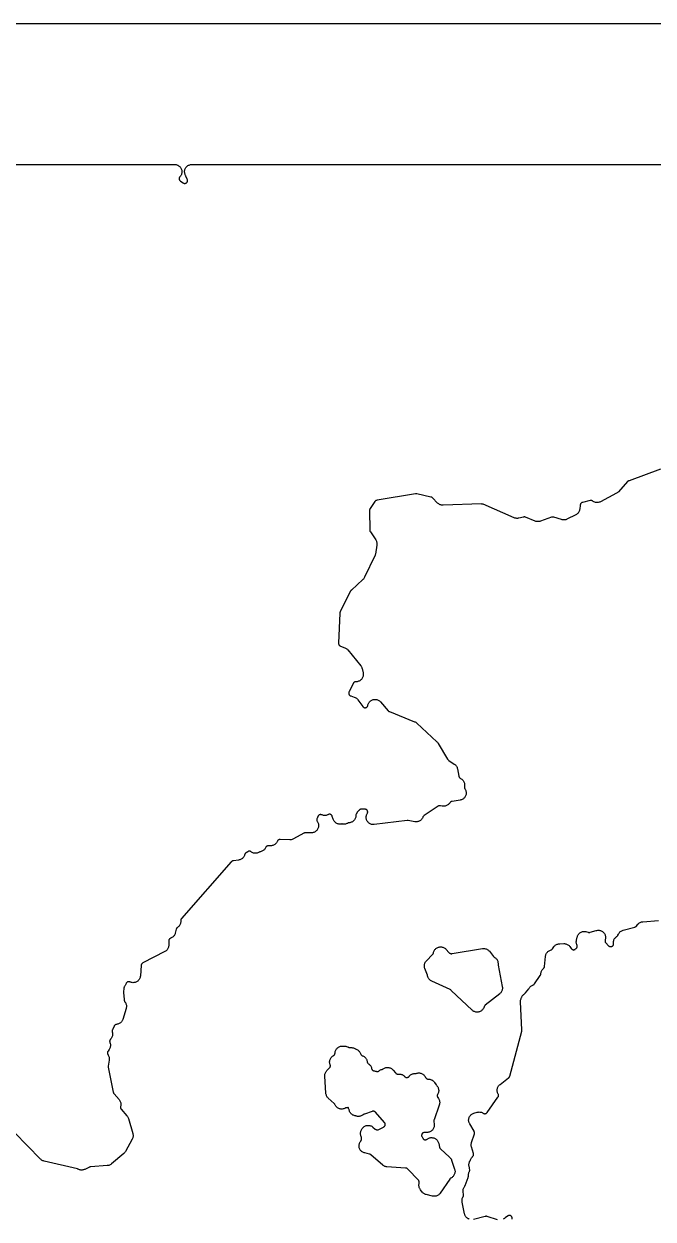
# Model space of a CAD drawing. Header units: metres. Extents: x 0 to 400, y 0 to 202.
# Drawn here: x 288.2 to 344.3, y 96.1 to 202.5 of the extents above; entities that cross this region are included whole.
import ezdxf

# ---------------------------------------------------------------- set-up
doc = ezdxf.new("R2010")
doc.units = ezdxf.units.M

msp = doc.modelspace()

# ---------------------------------------------------------------- linework, layer by layer
for points in [[(400.252, 0.0146), (400.252, 202.1856), (400.25, 202.2266), (400.247, 202.2476), (400.241, 202.2696), (400.231, 202.2976), (400.231, 202.2976), (400.221, 202.3196), (400.208, 202.3406), (400.195, 202.3586), (400.177, 202.3776), (400.158, 202.3956), (400.14, 202.4086), (400.119, 202.4216), (400.097, 202.4316), (400.069, 202.4416), (400.047, 202.4476), (400.026, 202.4506), (399.985, 202.4526), (0.015, 202.4526)], [(271.622, 189.9486), (301.662, 189.9486), (301.725, 189.9456), (301.787, 189.9366), (301.848, 189.9216), (301.907, 189.9006), (301.964, 189.8736), (302.018, 189.8416), (302.069, 189.8046), (302.116, 189.7626), (302.159, 189.7166), (302.197, 189.6666), (302.23, 189.6136), (302.257, 189.5566), (302.279, 189.4976), (302.295, 189.4376), (302.306, 189.3756), (302.31, 189.3126), (302.308, 189.2496), (302.3, 189.1876), (302.286, 189.1256), (302.266, 189.0666), (302.241, 189.0086), (302.21, 188.9546), (302.174, 188.9026), (302.134, 188.8516), (302.11, 188.8186), (302.099, 188.7986), (302.089, 188.7766), (302.08, 188.7506), (302.075, 188.7266), (302.071, 188.7046), (302.071, 188.6816), (302.072, 188.6556), (302.075, 188.6336), (302.082, 188.6086), (302.091, 188.5846), (302.1, 188.5636), (302.112, 188.5446), (302.125, 188.5266), (302.144, 188.5056), (302.163, 188.4886), (302.192, 188.4666), (302.413, 188.3146), (302.448, 188.2936), (302.468, 188.2836), (302.493, 188.2746), (302.518, 188.2686), (302.541, 188.2646), (302.568, 188.2636), (302.591, 188.2646), (302.617, 188.2686), (302.642, 188.2746), (302.663, 188.2816), (302.686, 188.2926), (302.708, 188.3056), (302.727, 188.3206), (302.745, 188.3366), (302.763, 188.3556), (302.778, 188.3766), (302.791, 188.3976), (302.801, 188.4196), (302.808, 188.4416), (302.814, 188.4666), (302.818, 188.4926), (302.819, 188.5196), (302.818, 188.5396), (302.814, 188.5666), (302.807, 188.5946), (302.794, 188.6286), (302.673, 188.9086), (302.654, 188.9466), (302.645, 188.9606), (302.615, 189.0156), (302.59, 189.0736), (302.571, 189.1326), (302.558, 189.1936), (302.551, 189.2556), (302.549, 189.3186), (302.554, 189.3806), (302.565, 189.4426), (302.581, 189.5026), (302.604, 189.5606), (302.631, 189.6166), (302.664, 189.6696), (302.702, 189.7196), (302.745, 189.7646), (302.792, 189.8066), (302.843, 189.8426), (302.896, 189.8746), (302.953, 189.9006), (303.012, 189.9216), (303.073, 189.9366), (303.135, 189.9456), (303.197, 189.9486), (365.143, 189.9486)], [(344.902, 162.8566), (342.105, 161.8176), (342.069, 161.8026), (342.049, 161.7906), (342.026, 161.7756), (342.008, 161.7606), (341.981, 161.7336), (341.171, 160.8346), (341.131, 160.7936), (341.087, 160.7566), (341.04, 160.7236), (340.99, 160.6946), (339.558, 159.9456), (339.499, 159.9176), (339.437, 159.8966), (339.373, 159.8816), (339.308, 159.8736), (339.242, 159.8716), (339.177, 159.8766), (339.113, 159.8886), (339.05, 159.9056), (338.989, 159.9306), (338.93, 159.9606), (338.876, 159.9966), (338.852, 160.0136), (338.832, 160.0256), (338.812, 160.0346), (338.787, 160.0426), (338.761, 160.0486), (338.736, 160.0516), (338.711, 160.0516), (338.686, 160.0506), (338.647, 160.0426), (337.976, 159.8866), (337.935, 159.8746), (337.914, 159.8666), (337.894, 159.8566), (337.871, 159.8426), (337.851, 159.8266), (337.834, 159.8116), (337.821, 159.7956), (337.806, 159.7756), (337.793, 159.7536), (337.784, 159.7346), (337.775, 159.7106), (337.769, 159.6886), (337.763, 159.6516), (337.722, 159.2866), (337.711, 159.2226), (337.695, 159.1606), (337.672, 159.1006), (337.643, 159.0426), (337.609, 158.9886), (337.569, 158.9376), (337.525, 158.8906), (337.476, 158.8486), (337.424, 158.8116), (337.367, 158.7796), (336.586, 158.3896), (336.53, 158.3646), (336.471, 158.3456), (336.41, 158.3316), (336.348, 158.3236), (336.286, 158.3216), (336.224, 158.3256), (336.163, 158.3356), (336.103, 158.3516), (335.402, 158.5716), (335.363, 158.5816), (335.339, 158.5856), (335.318, 158.5866), (335.293, 158.5866), (335.272, 158.5846), (335.248, 158.5786), (335.208, 158.5666), (334.22, 158.2116), (334.156, 158.1926), (334.089, 158.1796), (334.022, 158.1736), (333.954, 158.1756), (333.887, 158.1836), (333.821, 158.1986), (333.757, 158.2216), (332.894, 158.5716), (332.854, 158.5856), (332.827, 158.5916), (332.801, 158.5946), (332.775, 158.5956), (332.745, 158.5926), (332.704, 158.5846), (332.311, 158.4856), (332.252, 158.4736), (332.191, 158.4666), (332.131, 158.4656), (332.07, 158.4706), (332.011, 158.4816), (331.952, 158.4976), (331.896, 158.5186), (329.115, 159.7166), (329.073, 159.7326), (329.046, 159.7386), (329.017, 159.7426), (328.972, 159.7446), (325.551, 159.6366), (325.485, 159.6386), (325.419, 159.6466), (325.354, 159.6616), (325.29, 159.6826), (325.23, 159.7106), (325.173, 159.7446), (325.119, 159.7846), (325.07, 159.8296), (324.622, 160.2836), (324.594, 160.3086), (324.574, 160.3236), (324.552, 160.3376), (324.53, 160.3486), (324.511, 160.3556), (324.475, 160.3656), (323.233, 160.6486), (323.193, 160.6566), (323.172, 160.6576), (323.146, 160.6576), (323.106, 160.6526), (319.676, 160.0766), (319.636, 160.0676), (319.609, 160.0586), (319.584, 160.0476), (319.563, 160.0356), (319.544, 160.0226), (319.527, 160.0076), (319.509, 159.9886), (319.482, 159.9536), (319.067, 159.3546), (319.046, 159.3196), (319.034, 159.2946), (319.024, 159.2666), (319.019, 159.2476), (319.015, 159.2216), (319.013, 159.1746), (319.04, 157.4196), (319.042, 157.3826), (319.045, 157.3616), (319.052, 157.3356), (319.061, 157.3116), (319.071, 157.2916), (319.091, 157.2566), (319.564, 156.5466), (319.596, 156.4946), (319.622, 156.4396), (319.643, 156.3826), (319.659, 156.3236), (319.669, 156.2626), (319.673, 156.2016), (319.671, 156.1406), (319.664, 156.0806), (319.531, 155.2896), (319.518, 155.2306), (319.5, 155.1736), (319.477, 155.1186), (318.577, 153.2226), (318.547, 153.1666), (318.512, 153.1136), (318.471, 153.0646), (318.426, 153.0196), (317.399, 152.0926), (317.374, 152.0676), (317.36, 152.0506), (317.345, 152.0296), (317.326, 151.9956), (316.404, 150.1716), (316.386, 150.1316), (316.378, 150.1076), (316.373, 150.0816), (316.369, 150.0366), (316.258, 147.3696), (316.258, 147.3316), (316.26, 147.3116), (316.266, 147.2846), (316.273, 147.2596), (316.28, 147.2406), (316.293, 147.2176), (316.305, 147.1986), (316.318, 147.1816), (316.336, 147.1636), (316.356, 147.1466), (316.375, 147.1336), (316.395, 147.1216), (316.43, 147.1056), (316.81, 146.9546), (316.87, 146.9276), (316.927, 146.8946), (316.98, 146.8556), (317.029, 146.8116), (317.073, 146.7626), (318.223, 145.3546), (318.257, 145.3076), (318.288, 145.2586), (318.314, 145.2066), (318.335, 145.1526), (318.351, 145.0976), (318.44, 144.7306), (318.452, 144.6686), (318.457, 144.6066), (318.457, 144.5436), (318.451, 144.4816), (318.439, 144.4206), (318.421, 144.3606), (318.397, 144.3026), (318.368, 144.2476), (318.333, 144.1956), (318.294, 144.1466), (318.25, 144.1016), (318.202, 144.0616), (318.15, 144.0266), (318.096, 143.9956), (318.038, 143.9716), (317.979, 143.9516), (317.918, 143.9386), (317.855, 143.9316), (317.793, 143.9296), (317.785, 143.9296), (317.755, 143.9276), (317.731, 143.9246), (317.709, 143.9186), (317.684, 143.9086), (317.659, 143.8956), (317.639, 143.8836), (317.621, 143.8696), (317.602, 143.8516), (317.584, 143.8306), (317.57, 143.8106), (317.552, 143.7786), (317.187, 143.0406), (317.17, 143.0036), (317.163, 142.9806), (317.157, 142.9526), (317.155, 142.9306), (317.155, 142.9046), (317.157, 142.8786), (317.162, 142.8576), (317.17, 142.8306), (317.18, 142.8056), (317.192, 142.7846), (317.206, 142.7636), (317.222, 142.7446), (317.24, 142.7266), (317.261, 142.7106), (317.283, 142.6966), (317.302, 142.6866), (317.341, 142.6716), (317.655, 142.5696), (317.718, 142.5446), (317.779, 142.5136), (317.837, 142.4756), (317.89, 142.4326), (317.938, 142.3836), (317.981, 142.3296), (318.401, 141.7396), (318.425, 141.7086), (318.441, 141.6916), (318.461, 141.6746), (318.48, 141.6616), (318.503, 141.6486), (318.523, 141.6396), (318.547, 141.6316), (318.571, 141.6256), (318.594, 141.6236), (318.617, 141.6226), (318.644, 141.6246), (318.667, 141.6276), (318.688, 141.6336), (318.716, 141.6436), (318.734, 141.6526), (318.754, 141.6646), (318.777, 141.6816), (318.792, 141.6956), (318.808, 141.7136), (318.825, 141.7356), (318.836, 141.7546), (318.847, 141.7766), (318.856, 141.8016), (318.864, 141.8316), (318.871, 141.8686), (318.889, 141.9296), (318.914, 141.9896), (318.944, 142.0466), (318.98, 142.0996), (319.02, 142.1496), (319.066, 142.1946), (319.116, 142.2356), (319.169, 142.2706), (319.226, 142.3006), (319.286, 142.3256), (319.347, 142.3436), (319.41, 142.3556), (319.475, 142.3606), (319.539, 142.3606), (319.603, 142.3536), (319.666, 142.3396), (319.727, 142.3206), (319.786, 142.2956), (319.842, 142.2636), (319.895, 142.2276), (319.944, 142.1856), (319.989, 142.1396), (320.671, 141.3556), (320.696, 141.3296), (320.716, 141.3126), (320.736, 141.2986), (320.754, 141.2886), (320.791, 141.2716), (323.023, 140.3776), (323.077, 140.3526), (323.129, 140.3236), (323.177, 140.2896), (323.222, 140.2506), (325.009, 138.5946), (325.053, 138.5506), (325.092, 138.5016), (325.127, 138.4496), (325.959, 137.0416), (325.981, 137.0076), (325.996, 136.9886), (326.012, 136.9726), (326.03, 136.9566), (326.061, 136.9346), (326.553, 136.6146), (326.606, 136.5766), (326.654, 136.5336), (326.699, 136.4856), (326.738, 136.4336), (326.771, 136.3776), (326.799, 136.3186), (326.821, 136.2576), (326.836, 136.1936), (326.962, 135.5406), (326.972, 135.4986), (326.98, 135.4756), (326.989, 135.4566), (327.003, 135.4336), (327.018, 135.4126), (327.032, 135.3956), (327.05, 135.3796), (327.07, 135.3636), (327.092, 135.3506), (327.117, 135.3386), (327.171, 135.3076), (327.222, 135.2726), (327.269, 135.2326), (327.312, 135.1876), (327.351, 135.1396), (327.385, 135.0876), (327.414, 135.0326), (327.438, 134.9756), (327.456, 134.9156), (327.468, 134.8546), (327.474, 134.7936), (327.474, 134.7316), (327.469, 134.6696), (327.461, 134.6296), (327.455, 134.5876), (327.454, 134.5646), (327.455, 134.5376), (327.459, 134.5106), (327.464, 134.4896), (327.473, 134.4676), (327.485, 134.4416), (327.501, 134.4156), (327.521, 134.3866), (327.552, 134.3306), (327.577, 134.2716), (327.597, 134.2106), (327.61, 134.1486), (327.618, 134.0856), (327.619, 134.0216), (327.613, 133.9576), (327.602, 133.8946), (327.584, 133.8336), (327.56, 133.7746), (327.531, 133.7176), (327.496, 133.6636), (327.456, 133.6146), (327.412, 133.5686), (327.363, 133.5276), (327.31, 133.4916), (327.254, 133.4606), (327.195, 133.4356), (327.134, 133.4166), (327.072, 133.4036), (326.356, 133.2906), (326.319, 133.2826), (326.294, 133.2746), (326.268, 133.2646), (326.25, 133.2536), (326.228, 133.2386), (326.207, 133.2206), (326.19, 133.2036), (326.178, 133.1866), (326.162, 133.1616), (326.125, 133.1086), (326.082, 133.0586), (326.034, 133.0136), (325.982, 132.9726), (325.927, 132.9386), (325.868, 132.9096), (325.806, 132.8866), (325.743, 132.8696), (325.678, 132.8596), (325.612, 132.8566), (325.547, 132.8596), (325.482, 132.8696), (325.333, 132.9006), (325.293, 132.9066), (325.267, 132.9076), (325.244, 132.9066), (325.218, 132.9026), (325.194, 132.8966), (325.173, 132.8896), (325.152, 132.8796), (325.116, 132.8576), (323.876, 132.0296), (323.843, 132.0056), (323.825, 131.9886), (323.808, 131.9706), (323.795, 131.9526), (323.782, 131.9306), (323.77, 131.9046), (323.77, 131.9036), (323.745, 131.8446), (323.715, 131.7876), (323.679, 131.7346), (323.638, 131.6846), (323.593, 131.6396), (323.543, 131.5986), (323.489, 131.5636), (323.433, 131.5336), (323.373, 131.5086), (323.311, 131.4906), (323.248, 131.4786), (323.184, 131.4726), (323.12, 131.4736), (323.056, 131.4806), (322.464, 131.5766), (322.424, 131.5806), (322.399, 131.5806), (322.362, 131.5786), (319.437, 131.2266), (319.375, 131.2216), (319.313, 131.2236), (319.251, 131.2306), (319.19, 131.2446), (319.131, 131.2636), (319.074, 131.2886), (319.019, 131.3186), (318.968, 131.3536), (318.92, 131.3936), (318.876, 131.4386), (318.837, 131.4866), (318.803, 131.5386), (318.774, 131.5936), (318.75, 131.6516), (318.732, 131.7106), (318.719, 131.7716), (318.713, 131.8336), (318.713, 131.8966), (318.718, 131.9586), (318.73, 132.0196), (318.747, 132.0796), (318.77, 132.1376), (318.798, 132.1926), (318.82, 132.2306), (318.83, 132.2526), (318.838, 132.2756), (318.843, 132.2996), (318.846, 132.3226), (318.847, 132.3476), (318.846, 132.3716), (318.841, 132.3996), (318.835, 132.4216), (318.827, 132.4436), (318.816, 132.4666), (318.804, 132.4856), (318.79, 132.5046), (318.771, 132.5246), (318.753, 132.5406), (318.734, 132.5546), (318.711, 132.5676), (318.692, 132.5776), (318.667, 132.5856), (318.644, 132.5916), (318.621, 132.5946), (318.579, 132.5966), (318.302, 132.5956), (318.264, 132.5936), (318.243, 132.5906), (318.216, 132.5836), (318.194, 132.5766), (318.172, 132.5656), (318.152, 132.5546), (318.132, 132.5396), (318.113, 132.5236), (318.085, 132.4936), (318.076, 132.4836), (318.073, 132.4796), (318.036, 132.4416), (317.995, 132.4076), (317.947, 132.3696), (317.929, 132.3536), (317.915, 132.3366), (317.899, 132.3136), (317.888, 132.2946), (317.872, 132.2596), (317.817, 132.1226), (317.804, 132.0846), (317.799, 132.0626), (317.796, 132.0406), (317.795, 132.0086), (317.79, 131.9466), (317.779, 131.8846), (317.762, 131.8246), (317.739, 131.7656), (317.711, 131.7096), (317.678, 131.6566), (317.64, 131.6076), (317.597, 131.5616), (317.549, 131.5206), (317.498, 131.4846), (317.444, 131.4526), (317.387, 131.4266), (317.328, 131.4066), (317.267, 131.3916), (317.205, 131.3836), (317.156, 131.3786), (317.126, 131.3736), (317.102, 131.3666), (317.084, 131.3596), (317.04, 131.3366), (316.983, 131.3096), (316.924, 131.2886), (316.863, 131.2736), (316.801, 131.2646), (316.738, 131.2616), (316.676, 131.2646), (316.614, 131.2736), (316.6, 131.2766), (316.575, 131.2786), (316.549, 131.2786), (316.537, 131.2776), (316.534, 131.2766), (316.471, 131.2666), (316.407, 131.2616), (316.344, 131.2636), (316.28, 131.2716), (316.218, 131.2856), (316.158, 131.3056), (316.1, 131.3316), (316.045, 131.3636), (315.993, 131.4006), (315.945, 131.4416), (315.901, 131.4886), (315.862, 131.5386), (315.828, 131.5926), (315.8, 131.6496), (315.777, 131.7086), (315.696, 131.9566), (315.681, 131.9956), (315.671, 132.0166), (315.658, 132.0376), (315.642, 132.0576), (315.625, 132.0746), (315.606, 132.0916), (315.585, 132.1066), (315.564, 132.1186), (315.541, 132.1286), (315.516, 132.1376), (315.492, 132.1426), (315.47, 132.1456), (315.447, 132.1456), (315.422, 132.1436), (315.397, 132.1396), (315.37, 132.1326), (315.348, 132.1236), (315.314, 132.1066), (315.259, 132.0816), (315.201, 132.0626), (315.142, 132.0476), (315.082, 132.0396), (315.021, 132.0366), (314.96, 132.0396), (314.9, 132.0476), (314.841, 132.0626), (314.783, 132.0816), (314.733, 132.1016), (314.712, 132.1076), (314.686, 132.1116), (314.662, 132.1136), (314.639, 132.1126), (314.608, 132.1096), (314.586, 132.1046), (314.564, 132.0966), (314.542, 132.0866), (314.521, 132.0746), (314.499, 132.0596), (314.48, 132.0426), (314.463, 132.0246), (314.449, 132.0056), (314.435, 131.9836), (314.417, 131.9466), (314.341, 131.7676), (314.326, 131.7276), (314.32, 131.7036), (314.316, 131.6826), (314.315, 131.6606), (314.316, 131.6346), (314.32, 131.6046), (314.326, 131.5816), (314.332, 131.5616), (314.342, 131.5396), (314.352, 131.5226), (314.357, 131.5156), (314.387, 131.4706), (314.416, 131.4156), (314.44, 131.3576), (314.459, 131.2976), (314.471, 131.2366), (314.478, 131.1746), (314.478, 131.1116), (314.473, 131.0496), (314.461, 130.9876), (314.444, 130.9276), (314.421, 130.8696), (314.392, 130.8136), (314.358, 130.7616), (314.32, 130.7116), (314.276, 130.6666), (314.229, 130.6256), (314.178, 130.5896), (314.123, 130.5596), (314.066, 130.5336), (314.007, 130.5136), (313.946, 130.4996), (313.884, 130.4916), (313.821, 130.4896), (313.32, 130.4976), (313.278, 130.4956), (313.256, 130.4926), (313.229, 130.4866), (313.202, 130.4766), (313.164, 130.4586), (312.242, 129.9526), (312.18, 129.9226), (312.115, 129.8996), (312.048, 129.8836), (311.98, 129.8746), (311.911, 129.8726), (311.057, 129.8976), (311.016, 129.8966), (310.993, 129.8936), (310.97, 129.8886), (310.945, 129.8806), (310.924, 129.8716), (310.901, 129.8586), (310.88, 129.8446), (310.864, 129.8306), (310.845, 129.8106), (310.831, 129.7936), (310.817, 129.7726), (310.806, 129.7516), (310.785, 129.7036), (310.754, 129.6476), (310.717, 129.5956), (310.675, 129.5466), (310.628, 129.5016), (310.578, 129.4626), (310.523, 129.4286), (310.466, 129.3996), (310.406, 129.3766), (310.344, 129.3596), (310.28, 129.3486), (310.216, 129.3446), (310.005, 129.3406), (309.965, 129.3386), (309.942, 129.3346), (309.921, 129.3286), (309.894, 129.3196), (309.876, 129.3106), (309.857, 129.2986), (309.834, 129.2826), (309.82, 129.2696), (309.802, 129.2506), (309.787, 129.2316), (309.775, 129.2116), (309.755, 129.1716), (309.752, 129.1666), (309.721, 129.1086), (309.685, 129.0536), (309.643, 129.0026), (309.596, 128.9566), (309.544, 128.9156), (309.489, 128.8796), (309.43, 128.8496), (309.369, 128.8256), (309.306, 128.8076), (309.287, 128.8036), (309.26, 128.7956), (309.239, 128.7866), (309.217, 128.7746), (309.196, 128.7606), (309.138, 128.7316), (309.078, 128.7076), (309.015, 128.6896), (308.951, 128.6776), (308.887, 128.6726), (308.822, 128.6746), (308.757, 128.6826), (308.694, 128.6966), (308.632, 128.7176), (308.573, 128.7446), (308.517, 128.7766), (308.464, 128.8146), (308.461, 128.8176), (308.444, 128.8286), (308.42, 128.8396), (308.395, 128.8496), (308.372, 128.8566), (308.349, 128.8606), (308.324, 128.8616), (308.299, 128.8606), (308.272, 128.8576), (308.247, 128.8516), (308.226, 128.8446), (308.202, 128.8336), (308.166, 128.8126), (308.017, 128.7146), (307.983, 128.6896), (307.964, 128.6736), (307.95, 128.6576), (307.935, 128.6376), (307.92, 128.6136), (307.911, 128.5946), (307.902, 128.5706), (307.891, 128.5326), (307.871, 128.4726), (307.846, 128.4156), (307.815, 128.3606), (307.779, 128.3086), (307.737, 128.2606), (307.692, 128.2176), (307.642, 128.1786), (307.589, 128.1446), (307.533, 128.1156), (307.475, 128.0926), (307.414, 128.0756), (307.352, 128.0646), (306.893, 128.0036), (306.852, 127.9956), (306.823, 127.9876), (306.801, 127.9786), (306.781, 127.9676), (306.758, 127.9516), (306.739, 127.9366), (306.71, 127.9066), (302.283, 122.8826), (302.256, 122.8486), (302.244, 122.8296), (302.232, 122.8076), (302.224, 122.7866), (302.217, 122.7616), (302.212, 122.7376), (302.21, 122.7136), (302.21, 122.6716), (302.211, 122.6596), (302.212, 122.5986), (302.207, 122.5376), (302.196, 122.4766), (302.18, 122.4176), (302.158, 122.3596), (302.13, 122.3046), (302.098, 122.2526), (302.061, 122.2036), (302.019, 122.1576), (301.973, 122.1166), (301.923, 122.0806), (301.908, 122.0696), (301.89, 122.0546), (301.871, 122.0356), (301.858, 122.0196), (301.843, 121.9976), (301.831, 121.9766), (301.823, 121.9556), (301.81, 121.9146), (301.722, 121.5666), (301.704, 121.5066), (301.679, 121.4476), (301.649, 121.3916), (301.614, 121.3396), (301.574, 121.2906), (301.529, 121.2456), (301.48, 121.2056), (301.427, 121.1696), (301.371, 121.1396), (301.313, 121.1156), (301.3, 121.1106), (301.277, 121.1006), (301.258, 121.0886), (301.235, 121.0726), (301.218, 121.0566), (301.202, 121.0386), (301.186, 121.0186), (301.173, 120.9966), (301.163, 120.9746), (301.155, 120.9536), (301.149, 120.9276), (301.145, 120.9016), (301.143, 120.8646), (301.143, 120.4996), (301.14, 120.4356), (301.13, 120.3716), (301.114, 120.3086), (301.092, 120.2486), (301.064, 120.1896), (301.031, 120.1346), (300.992, 120.0836), (300.948, 120.0366), (300.9, 119.9936), (300.847, 119.9556), (300.791, 119.9236), (298.839, 118.9196), (298.801, 118.8966), (298.781, 118.8826), (298.764, 118.8666), (298.748, 118.8496), (298.731, 118.8266), (298.717, 118.8026), (298.706, 118.7796), (298.698, 118.7556), (298.693, 118.7346), (298.688, 118.6936), (298.615, 117.7606), (298.607, 117.6956), (298.592, 117.6316), (298.571, 117.5706), (298.544, 117.5116), (298.511, 117.4546), (298.472, 117.4026), (298.429, 117.3536), (298.381, 117.3096), (298.328, 117.2716), (298.272, 117.2376), (298.213, 117.2106), (298.152, 117.1886), (298.088, 117.1736), (298.024, 117.1646), (297.959, 117.1626), (297.894, 117.1666), (297.829, 117.1776), (297.767, 117.1946), (297.706, 117.2186), (297.676, 117.2316), (297.65, 117.2406), (297.626, 117.2466), (297.598, 117.2496), (297.575, 117.2506), (297.55, 117.2486), (297.522, 117.2446), (297.5, 117.2376), (297.478, 117.2296), (297.455, 117.2176), (297.432, 117.2026), (297.415, 117.1896), (297.398, 117.1726), (297.379, 117.1496), (297.365, 117.1286), (297.353, 117.1066), (297.343, 117.0836), (297.342, 117.0796), (297.322, 117.0236), (297.297, 116.9696), (297.267, 116.9176), (297.233, 116.8696), (297.203, 116.8316), (297.19, 116.8116), (297.179, 116.7896), (297.17, 116.7656), (297.163, 116.7386), (297.156, 116.6976), (297.11, 116.2796), (297.108, 116.2396), (297.109, 116.2136), (297.111, 116.1926), (297.118, 116.1626), (297.13, 116.1026), (297.135, 116.0416), (297.135, 116.0386), (297.182, 115.5966), (297.188, 115.5566), (297.194, 115.5326), (297.204, 115.5076), (297.216, 115.4826), (297.23, 115.4606), (297.243, 115.4426), (297.279, 115.3916), (297.309, 115.3366), (297.334, 115.2796), (297.353, 115.2206), (297.367, 115.1606), (297.374, 115.0986), (297.376, 115.0366), (297.372, 114.9746), (297.361, 114.9126), (297.345, 114.8526), (297.04, 113.8946), (297.019, 113.8366), (296.992, 113.7806), (296.959, 113.7276), (296.922, 113.6776), (296.88, 113.6326), (296.834, 113.5906), (296.784, 113.5536), (296.731, 113.5216), (296.675, 113.4946), (296.616, 113.4726), (296.556, 113.4576), (296.495, 113.4476), (296.465, 113.4446), (296.444, 113.4396), (296.417, 113.4306), (296.393, 113.4206), (296.374, 113.4096), (296.353, 113.3956), (296.335, 113.3786), (296.317, 113.3606), (296.3, 113.3386), (296.287, 113.3186), (296.27, 113.2836), (296.129, 112.9616), (296.116, 112.9256), (296.109, 112.9006), (296.104, 112.8736), (296.103, 112.8516), (296.104, 112.8246), (296.106, 112.8026), (296.115, 112.7676), (296.119, 112.7536), (296.124, 112.7386), (296.136, 112.6786), (296.142, 112.6166), (296.142, 112.5546), (296.137, 112.4926), (296.125, 112.4326), (296.108, 112.3726), (296.085, 112.3156), (296.057, 112.2606), (296.024, 112.2076), (295.986, 112.1596), (295.947, 112.1186), (295.943, 112.1146), (295.932, 112.1016), (295.919, 112.0816), (295.906, 112.0596), (295.897, 112.0376), (295.889, 112.0126), (295.884, 111.9886), (295.882, 111.9646), (295.881, 111.9396), (295.883, 111.9146), (295.888, 111.8916), (295.895, 111.8656), (295.91, 111.8256), (295.931, 111.7646), (295.945, 111.7016), (295.953, 111.6376), (295.955, 111.5736), (295.95, 111.5086), (295.939, 111.4456), (295.921, 111.3836), (295.898, 111.3236), (295.869, 111.2666), (295.834, 111.2116), (295.735, 111.0736), (295.714, 111.0416), (295.701, 111.0166), (295.693, 110.9976), (295.686, 110.9716), (295.681, 110.9476), (295.679, 110.9266), (295.679, 110.9006), (295.681, 110.8756), (295.685, 110.8556), (295.692, 110.8336), (295.702, 110.8076), (295.712, 110.7886), (295.737, 110.7506), (295.741, 110.7446), (295.755, 110.7246), (295.787, 110.6666), (295.813, 110.6056), (295.833, 110.5416), (295.846, 110.4766), (295.852, 110.4106), (295.852, 110.3436), (295.845, 110.2776), (295.759, 109.7486), (295.754, 109.7126), (295.753, 109.6916), (295.755, 109.6706), (295.761, 109.6346), (296.206, 107.4226), (296.216, 107.3836), (296.225, 107.3596), (296.236, 107.3356), (296.249, 107.3146), (296.276, 107.2806), (296.724, 106.7566), (296.763, 106.7056), (296.797, 106.6506), (296.826, 106.5936), (296.848, 106.5326), (296.865, 106.4706), (296.875, 106.4066), (296.879, 106.3426), (296.876, 106.2786), (296.868, 106.2146), (296.852, 106.1516), (296.849, 106.1386), (296.844, 106.1126), (296.841, 106.0876), (296.841, 106.0656), (296.843, 106.0406), (296.848, 106.0166), (296.854, 105.9956), (296.863, 105.9726), (296.875, 105.9486), (296.888, 105.9296), (296.91, 105.9006), (297.416, 105.3156), (297.459, 105.2606), (297.495, 105.2016), (297.525, 105.1396), (297.548, 105.0746), (297.94, 103.7396), (297.955, 103.6776), (297.963, 103.6146), (297.966, 103.5516), (297.962, 103.4886), (297.953, 103.4266), (297.937, 103.3646), (297.915, 103.3056), (297.888, 103.2486), (297.298, 102.1566), (297.267, 102.1046), (297.231, 102.0556), (297.191, 102.0106), (297.146, 101.9696), (296.042, 101.0366), (295.988, 100.9956), (295.929, 100.9596), (295.867, 100.9306), (295.803, 100.9086), (295.736, 100.8936), (295.668, 100.8846), (294.199, 100.7856), (294.16, 100.7806), (294.136, 100.7756), (294.113, 100.7676), (294.077, 100.7526), (293.667, 100.5546), (293.611, 100.5316), (293.553, 100.5126), (293.494, 100.4996), (293.434, 100.4926), (293.374, 100.4906), (293.314, 100.4946), (293.254, 100.5036), (293.195, 100.5186), (293.139, 100.5396), (293.084, 100.5646), (293.074, 100.5696), (293.054, 100.5776), (293.015, 100.5886), (290.048, 101.2826), (289.99, 101.2996), (289.933, 101.3216), (289.879, 101.3486), (289.828, 101.3806), (289.779, 101.4176), (289.735, 101.4586), (287.398, 103.8266)], [(327.893, 96.1176), (327.835, 96.1396), (327.78, 96.1676), (327.728, 96.2006), (327.679, 96.2386), (327.634, 96.2816), (327.593, 96.3276), (327.557, 96.3776), (327.526, 96.4306), (327.5, 96.4866), (327.479, 96.5456), (327.464, 96.6056), (327.261, 97.6266), (327.261, 97.6296), (327.249, 97.6936), (327.244, 97.7586), (327.246, 97.8236), (327.254, 97.8876), (327.268, 97.9506), (327.289, 98.0126), (327.315, 98.0716), (327.348, 98.1276), (327.352, 98.1346), (327.362, 98.1526), (327.37, 98.1746), (327.378, 98.1996), (327.382, 98.2216), (327.384, 98.2446), (327.384, 98.2686), (327.38, 98.3076), (327.346, 98.5496), (327.341, 98.6096), (327.341, 98.6706), (327.346, 98.7306), (327.358, 98.7906), (327.375, 98.8486), (327.397, 98.9046), (327.424, 98.9586), (327.456, 99.0106), (327.489, 99.0576), (327.5, 99.0766), (327.517, 99.1156), (327.789, 99.8446), (327.803, 99.8866), (327.808, 99.9096), (327.81, 99.9346), (327.81, 99.9646), (327.81, 99.9666), (327.807, 100.0296), (327.811, 100.0936), (327.82, 100.1576), (327.836, 100.2196), (327.858, 100.2796), (327.886, 100.3366), (327.901, 100.3636), (327.911, 100.3886), (327.919, 100.4126), (327.924, 100.4356), (327.926, 100.4596), (327.926, 100.5006), (327.919, 100.6406), (327.916, 100.6786), (327.911, 100.7036), (327.902, 100.7346), (327.889, 100.7686), (327.873, 100.8266), (327.863, 100.8866), (327.858, 100.9466), (327.859, 101.0076), (327.866, 101.0676), (327.878, 101.1276), (327.896, 101.1856), (327.919, 101.2416), (327.947, 101.2956), (327.963, 101.3216), (327.973, 101.3436), (327.986, 101.3796), (327.995, 101.4126), (328.021, 101.4756), (328.053, 101.5356), (328.092, 101.5916), (328.136, 101.6436), (328.163, 101.6686), (328.177, 101.6826), (328.185, 101.6906), (328.203, 101.7096), (328.218, 101.7276), (328.232, 101.7486), (328.243, 101.7696), (328.252, 101.7916), (328.259, 101.8176), (328.264, 101.8456), (328.266, 101.8716), (328.266, 101.8926), (328.263, 101.9186), (328.254, 101.9586), (328.083, 102.5696), (328.069, 102.6316), (328.061, 102.6946), (328.059, 102.7586), (328.064, 102.8226), (328.075, 102.8856), (328.092, 102.9476), (328.343, 103.7046), (328.353, 103.7436), (328.358, 103.7676), (328.359, 103.7876), (328.359, 103.8126), (328.356, 103.8376), (328.351, 103.8606), (328.344, 103.8856), (328.335, 103.9056), (328.317, 103.9406), (327.925, 104.5946), (327.896, 104.6496), (327.872, 104.7076), (327.853, 104.7666), (327.841, 104.8276), (327.834, 104.8896), (327.833, 104.9516), (327.839, 105.0136), (327.85, 105.0746), (327.867, 105.1346), (327.889, 105.1926), (327.918, 105.2476), (327.951, 105.3006), (327.989, 105.3496), (328.032, 105.3946), (328.078, 105.4356), (328.129, 105.4716), (328.183, 105.5026), (328.239, 105.5286), (328.298, 105.5496), (328.583, 105.6336), (328.645, 105.6486), (328.709, 105.6566), (328.773, 105.6596), (328.837, 105.6556), (328.9, 105.6456), (328.962, 105.6296), (329.022, 105.6066), (329.079, 105.5786), (329.134, 105.5446), (329.135, 105.5446), (329.155, 105.5336), (329.18, 105.5226), (329.209, 105.5136), (329.232, 105.5086), (329.253, 105.5066), (329.279, 105.5066), (329.304, 105.5086), (329.33, 105.5146), (329.356, 105.5226), (329.379, 105.5316), (329.398, 105.5426), (329.419, 105.5566), (329.439, 105.5736), (329.456, 105.5906), (329.482, 105.6236), (330.442, 106.9676), (330.464, 107.0016), (330.475, 107.0226), (330.485, 107.0466), (330.49, 107.0656), (330.495, 107.0936), (330.497, 107.1186), (330.497, 107.1416), (330.494, 107.1666), (330.489, 107.1906), (330.481, 107.2156), (330.465, 107.2506), (330.439, 107.3026), (330.414, 107.3616), (330.394, 107.4226), (330.38, 107.4846), (330.372, 107.5486), (330.371, 107.6126), (330.376, 107.6766), (330.388, 107.7396), (330.406, 107.8016), (330.429, 107.8606), (330.459, 107.9176), (330.493, 107.9716), (330.533, 108.0216), (330.578, 108.0676), (330.627, 108.1086), (331.388, 108.6866), (331.417, 108.7106), (331.433, 108.7266), (331.449, 108.7466), (331.461, 108.7636), (331.473, 108.7866), (331.483, 108.8086), (331.493, 108.8426), (332.566, 112.8576), (332.576, 112.8996), (332.578, 112.9236), (332.578, 112.9656), (332.453, 115.4696), (332.453, 115.5346), (332.46, 115.6006), (332.473, 115.6646), (332.493, 115.7276), (332.519, 115.7886), (332.543, 115.8366), (332.552, 115.8616), (332.576, 115.9166), (332.606, 115.9696), (332.64, 116.0186), (332.678, 116.0656), (332.721, 116.1076), (332.768, 116.1466), (332.817, 116.1806), (332.825, 116.1846), (332.841, 116.1976), (332.86, 116.2156), (332.886, 116.2466), (333.179, 116.6246), (333.209, 116.6666), (333.236, 116.7096), (333.278, 116.7636), (333.325, 116.8126), (333.377, 116.8556), (333.434, 116.8936), (333.494, 116.9256), (333.557, 116.9506), (333.573, 116.9566), (333.595, 116.9666), (333.614, 116.9776), (333.637, 116.9946), (333.657, 117.0116), (333.671, 117.0256), (333.694, 117.0576), (334.203, 117.7966), (334.225, 117.8316), (334.236, 117.8546), (334.245, 117.8796), (334.251, 117.9026), (334.255, 117.9226), (334.256, 117.9486), (334.262, 118.0126), (334.275, 118.0756), (334.294, 118.1376), (334.319, 118.1976), (334.35, 118.2546), (334.386, 118.3076), (334.428, 118.3576), (334.474, 118.4026), (334.509, 118.4336), (334.526, 118.4506), (334.539, 118.4696), (334.553, 118.4916), (334.564, 118.5146), (334.572, 118.5386), (334.579, 118.5646), (334.584, 118.6036), (334.669, 119.5016), (334.678, 119.5626), (334.692, 119.6236), (334.713, 119.6826), (334.739, 119.7396), (334.77, 119.7926), (334.807, 119.8436), (334.848, 119.8906), (334.893, 119.9336), (334.942, 119.9716), (334.995, 120.0046), (335.051, 120.0326), (335.109, 120.0556), (335.112, 120.0566), (335.116, 120.0576), (335.172, 120.0756), (335.196, 120.0866), (335.219, 120.0996), (335.24, 120.1136), (335.259, 120.1296), (335.276, 120.1476), (335.301, 120.1806), (335.419, 120.3496), (335.456, 120.3986), (335.498, 120.4436), (335.544, 120.4846), (335.593, 120.5206), (335.646, 120.5526), (335.701, 120.5786), (335.759, 120.5996), (335.819, 120.6146), (335.879, 120.6246), (335.941, 120.6286), (336.313, 120.6346), (336.375, 120.6326), (336.436, 120.6246), (336.497, 120.6106), (336.556, 120.5916), (336.612, 120.5666), (336.667, 120.5356), (336.718, 120.5006), (336.765, 120.4606), (336.808, 120.4156), (336.847, 120.3676), (336.964, 120.2076), (336.989, 120.1756), (337.005, 120.1596), (337.024, 120.1436), (337.047, 120.1276), (337.066, 120.1166), (337.093, 120.1056), (337.14, 120.0886), (337.188, 120.0656), (337.238, 120.0946), (337.265, 120.1066), (337.302, 120.1256), (337.324, 120.1396), (337.356, 120.1646), (337.406, 120.2076), (337.434, 120.2346), (337.449, 120.2526), (337.464, 120.2746), (337.475, 120.2946), (337.485, 120.3176), (337.493, 120.3426), (337.498, 120.3646), (337.501, 120.3896), (337.501, 120.4156), (337.5, 120.4366), (337.495, 120.4596), (337.488, 120.4866), (337.482, 120.5026), (337.475, 120.5196), (337.467, 120.5386), (337.457, 120.5606), (337.437, 120.6206), (337.423, 120.6826), (337.416, 120.7456), (337.414, 120.8086), (337.419, 120.8716), (337.43, 120.9336), (337.494, 121.2206), (337.511, 121.2826), (337.534, 121.3426), (337.563, 121.3996), (337.597, 121.4546), (337.637, 121.5046), (337.681, 121.5506), (337.73, 121.5926), (337.783, 121.6296), (337.839, 121.6606), (337.898, 121.6866), (337.959, 121.7056), (338.022, 121.7196), (338.086, 121.7266), (338.15, 121.7276), (338.214, 121.7216), (338.277, 121.7096), (338.339, 121.6916), (338.459, 121.6496), (338.501, 121.6376), (338.528, 121.6326), (338.551, 121.6306), (338.578, 121.6316), (338.604, 121.6346), (338.644, 121.6436), (339.194, 121.8036), (339.255, 121.8176), (339.318, 121.8266), (339.381, 121.8286), (339.444, 121.8246), (339.506, 121.8146), (339.567, 121.7996), (339.626, 121.7776), (339.683, 121.7506), (339.737, 121.7176), (339.787, 121.6796), (339.834, 121.6376), (339.876, 121.5906), (339.913, 121.5396), (339.946, 121.4856), (339.973, 121.4286), (339.994, 121.3696), (340.009, 121.3086), (340.019, 121.2456), (340.022, 121.1826), (340.019, 121.1196), (340.01, 121.0576), (339.995, 120.9966), (339.977, 120.9366), (339.973, 120.9146), (339.971, 120.8886), (339.972, 120.8606), (339.974, 120.8396), (339.979, 120.8156), (339.987, 120.7916), (339.998, 120.7666), (340.012, 120.7436), (340.023, 120.7266), (340.051, 120.6956), (340.286, 120.4526), (340.315, 120.4246), (340.337, 120.4076), (340.357, 120.3956), (340.377, 120.3856), (340.4, 120.3766), (340.425, 120.3696), (340.45, 120.3656), (340.47, 120.3646), (340.496, 120.3656), (340.524, 120.3686), (340.546, 120.3736), (340.568, 120.3806), (340.591, 120.3916), (340.612, 120.4036), (340.634, 120.4186), (340.653, 120.4356), (340.669, 120.4516), (340.683, 120.4696), (340.695, 120.4896), (340.707, 120.5126), (340.717, 120.5376), (340.723, 120.5596), (340.727, 120.5846), (340.729, 120.6096), (340.729, 120.6286), (340.727, 120.6466), (340.721, 120.7106), (340.722, 120.7756), (340.73, 120.8396), (340.744, 120.9026), (340.764, 120.9636), (340.79, 121.0226), (340.822, 121.0786), (340.859, 121.1306), (340.901, 121.1796), (340.948, 121.2236), (340.998, 121.2636), (341.039, 121.2916), (341.06, 121.3086), (341.076, 121.3256), (341.089, 121.3416), (341.102, 121.3616), (341.122, 121.4006), (341.156, 121.4726), (341.185, 121.5276), (341.219, 121.5796), (341.258, 121.6276), (341.302, 121.6716), (341.349, 121.7116), (341.401, 121.7476), (341.455, 121.7776), (341.512, 121.8026), (341.571, 121.8216), (342.609, 122.1056), (342.649, 122.1186), (342.673, 122.1286), (342.693, 122.1406), (342.713, 122.1546), (342.734, 122.1726), (342.762, 122.2026), (342.898, 122.3626), (342.942, 122.4086), (342.989, 122.4506), (343.041, 122.4876), (343.096, 122.5186), (343.154, 122.5456), (343.214, 122.5656), (343.275, 122.5796), (343.338, 122.5886), (344.738, 122.7046)], [(330.412, 96.0666), (329.477, 96.3626), (329.44, 96.3726), (329.413, 96.3776), (329.393, 96.3786), (329.373, 96.3786), (329.345, 96.3756), (329.308, 96.3686), (328.259, 96.1036)], [(331.695, 96.1196), (331.703, 96.1436), (331.707, 96.1676), (331.71, 96.1936), (331.71, 96.2166), (331.707, 96.2416), (331.702, 96.2686), (331.695, 96.2926), (331.688, 96.3106), (331.675, 96.3326), (331.66, 96.3556), (331.646, 96.3736), (331.627, 96.3926), (331.608, 96.4086), (331.587, 96.4216), (331.569, 96.4316), (331.546, 96.4406), (331.519, 96.4496), (331.495, 96.4536), (331.47, 96.4566), (331.447, 96.4566), (331.422, 96.4536), (331.398, 96.4496), (331.374, 96.4416), (331.351, 96.4326), (331.33, 96.4206), (331.296, 96.3986), (331.091, 96.2456), (331.051, 96.2126), (331.019, 96.1836), (330.967, 96.1446), (330.912, 96.1126)]]:
    msp.add_lwpolyline(points)
for points in [[(323.916, 118.4926), (323.903, 118.5526), (323.895, 118.6136), (323.893, 118.6756), (323.897, 118.7366), (323.907, 118.7976), (323.922, 118.8576), (323.943, 118.9146), (323.97, 118.9706), (324.001, 119.0236), (324.038, 119.0726), (324.079, 119.1186), (324.625, 119.6746), (324.651, 119.7046), (324.666, 119.7236), (324.678, 119.7446), (324.688, 119.7646), (324.696, 119.7846), (324.702, 119.8086), (324.703, 119.8126), (324.717, 119.8756), (324.738, 119.9376), (324.765, 119.9966), (324.798, 120.0526), (324.836, 120.1056), (324.879, 120.1536), (324.927, 120.1976), (324.979, 120.2366), (325.034, 120.2706), (325.093, 120.2986), (325.154, 120.3206), (325.218, 120.3356), (325.282, 120.3446), (325.347, 120.3476), (325.412, 120.3436), (325.476, 120.3336), (325.539, 120.3166), (325.6, 120.2936), (325.658, 120.2646), (325.713, 120.2306), (325.764, 120.1906), (325.811, 120.1456), (326.112, 119.8286), (326.141, 119.8006), (326.16, 119.7856), (326.182, 119.7716), (326.204, 119.7606), (326.226, 119.7516), (326.253, 119.7446), (326.276, 119.7396), (326.297, 119.7386), (326.323, 119.7386), (326.364, 119.7436), (329.07, 120.1906), (329.133, 120.1986), (329.195, 120.1996), (329.258, 120.1946), (329.32, 120.1836), (329.38, 120.1666), (329.439, 120.1436), (329.495, 120.1156), (329.548, 120.0826), (329.598, 120.0436), (329.643, 120.0006), (329.685, 119.9536), (330.04, 119.5026), (330.064, 119.4746), (330.083, 119.4576), (330.102, 119.4416), (330.127, 119.4256), (330.147, 119.4146), (330.199, 119.3776), (330.247, 119.3366), (330.29, 119.2916), (330.329, 119.2416), (330.364, 119.1886), (330.392, 119.1326), (330.416, 119.0736), (330.433, 119.0136), (330.444, 118.9516), (330.45, 118.8886), (330.449, 118.8256), (330.446, 118.7796), (330.447, 118.7596), (330.453, 118.7196), (330.83, 116.8096), (330.839, 116.7466), (330.842, 116.6816), (330.839, 116.6176), (330.829, 116.5536), (330.813, 116.4916), (330.79, 116.4316), (330.762, 116.3736), (330.729, 116.3186), (330.69, 116.2676), (330.646, 116.2196), (330.597, 116.1776), (329.308, 115.1526), (329.279, 115.1266), (329.262, 115.1086), (329.246, 115.0866), (329.232, 115.0626), (329.221, 115.0406), (329.207, 115.0006), (329.203, 114.9896), (329.198, 114.9716), (329.173, 114.9126), (329.143, 114.8566), (329.107, 114.8026), (329.066, 114.7536), (329.021, 114.7086), (328.971, 114.6676), (328.917, 114.6326), (328.86, 114.6026), (328.801, 114.5786), (328.739, 114.5606), (328.676, 114.5486), (328.612, 114.5426), (328.548, 114.5436), (328.484, 114.5506), (328.422, 114.5646), (328.36, 114.5836), (328.301, 114.6096), (328.245, 114.6406), (328.193, 114.6776), (328.144, 114.7186), (326.273, 116.4806), (326.236, 116.5106), (326.212, 116.5276), (326.175, 116.5466), (324.547, 117.2946), (324.49, 117.3246), (324.436, 117.3606), (324.386, 117.4006), (324.34, 117.4466), (324.299, 117.4966), (324.263, 117.5496), (324.232, 117.6066), (324.207, 117.6666), (324.189, 117.7286), (324.184, 117.7526), (324.172, 117.8056), (324.159, 117.8436), (323.935, 118.4346), (323.916, 118.4926)], [(316.587, 105.9226), (316.523, 105.9196), (316.458, 105.9236), (316.394, 105.9336), (316.332, 105.9506), (316.272, 105.9736), (316.214, 106.0016), (316.159, 106.0366), (316.108, 106.0756), (316.061, 106.1196), (316.019, 106.1686), (315.982, 106.2216), (315.95, 106.2776), (315.924, 106.3306), (315.911, 106.3506), (315.895, 106.3716), (315.866, 106.4006), (315.335, 106.8956), (315.292, 106.9386), (315.253, 106.9866), (315.219, 107.0376), (315.19, 107.0916), (315.167, 107.1486), (315.149, 107.2076), (315.136, 107.2676), (315.129, 107.3286), (315.032, 108.8516), (315.031, 108.9126), (315.036, 108.9736), (315.046, 109.0336), (315.062, 109.0916), (315.084, 109.1486), (315.111, 109.2036), (315.142, 109.2556), (315.179, 109.3046), (315.22, 109.3496), (315.444, 109.5746), (315.473, 109.6076), (315.487, 109.6256), (315.5, 109.6476), (315.51, 109.6706), (315.517, 109.6906), (315.523, 109.7156), (315.527, 109.7416), (315.528, 109.7686), (315.527, 109.7926), (315.523, 109.8146), (315.517, 109.8386), (315.502, 109.8796), (315.482, 109.9416), (315.469, 110.0046), (315.462, 110.0696), (315.462, 110.1336), (315.468, 110.1986), (315.48, 110.2616), (315.499, 110.3236), (315.524, 110.3836), (315.554, 110.4406), (315.59, 110.4936), (315.632, 110.5436), (315.678, 110.5896), (315.728, 110.6296), (315.782, 110.6646), (315.828, 110.6916), (315.846, 110.7056), (315.868, 110.7246), (315.886, 110.7446), (315.897, 110.7586), (315.911, 110.7806), (315.922, 110.8036), (315.93, 110.8256), (315.937, 110.8506), (315.941, 110.8736), (315.944, 110.9156), (315.951, 110.9776), (315.965, 111.0386), (315.984, 111.0986), (316.009, 111.1566), (316.04, 111.2116), (316.075, 111.2636), (316.116, 111.3116), (316.161, 111.3556), (316.21, 111.3946), (316.263, 111.4286), (316.318, 111.4576), (316.377, 111.4816), (316.437, 111.4996), (316.499, 111.5116), (316.561, 111.5166), (316.624, 111.5166), (316.687, 111.5106), (316.706, 111.5076), (316.73, 111.5066), (316.78, 111.5086), (316.845, 111.5086), (316.911, 111.5016), (316.975, 111.4886), (317.038, 111.4686), (317.098, 111.4426), (317.124, 111.4286), (317.155, 111.4116), (317.175, 111.4016), (317.197, 111.3936), (317.219, 111.3866), (317.247, 111.3826), (317.272, 111.3806), (317.299, 111.3816), (317.306, 111.3826), (317.373, 111.3866), (317.44, 111.3836), (317.507, 111.3746), (317.572, 111.3586), (317.635, 111.3356), (317.695, 111.3056), (317.752, 111.2706), (317.755, 111.2686), (317.78, 111.2536), (317.805, 111.2426), (317.82, 111.2376), (317.878, 111.2136), (317.934, 111.1846), (317.986, 111.1506), (318.035, 111.1106), (318.08, 111.0676), (318.121, 111.0196), (318.156, 110.9676), (318.187, 110.9126), (318.212, 110.8556), (318.234, 110.7956), (318.244, 110.7776), (318.257, 110.7556), (318.271, 110.7376), (318.287, 110.7206), (318.309, 110.7016), (318.327, 110.6886), (318.345, 110.6776), (318.365, 110.6686), (318.368, 110.6676), (318.426, 110.6446), (318.481, 110.6156), (318.534, 110.5816), (318.583, 110.5436), (318.628, 110.4996), (318.668, 110.4526), (318.704, 110.4016), (318.735, 110.3476), (318.761, 110.2906), (318.78, 110.2316), (318.795, 110.1706), (318.799, 110.1416), (318.805, 110.1096), (318.813, 110.0836), (318.823, 110.0586), (318.835, 110.0356), (318.849, 110.0146), (318.864, 109.9966), (318.881, 109.9796), (318.9, 109.9646), (318.908, 109.9596), (318.96, 109.9216), (319.008, 109.8786), (319.052, 109.8316), (319.091, 109.7796), (319.125, 109.7246), (319.153, 109.6656), (319.175, 109.6056), (319.19, 109.5426), (319.192, 109.5366), (319.201, 109.4986), (319.21, 109.4746), (319.221, 109.4516), (319.232, 109.4316), (319.248, 109.4096), (319.264, 109.3926), (319.282, 109.3756), (319.301, 109.3616), (319.322, 109.3486), (319.347, 109.3366), (319.367, 109.3296), (319.39, 109.3236), (319.423, 109.3186), (319.462, 109.3156), (319.525, 109.3036), (319.586, 109.2856), (319.608, 109.2766), (319.64, 109.2666), (319.662, 109.2616), (319.686, 109.2586), (319.709, 109.2586), (319.733, 109.2606), (319.759, 109.2646), (319.783, 109.2716), (319.805, 109.2796), (319.825, 109.2896), (319.844, 109.3016), (319.888, 109.3356), (319.938, 109.3716), (319.992, 109.4016), (320.048, 109.4276), (320.106, 109.4476), (320.129, 109.4526), (320.16, 109.4626), (320.179, 109.4706), (320.199, 109.4816), (320.234, 109.5066), (320.289, 109.5406), (320.347, 109.5696), (320.408, 109.5936), (320.47, 109.6096), (320.535, 109.6206), (320.6, 109.6246), (320.665, 109.6216), (320.729, 109.6126), (320.792, 109.5976), (320.854, 109.5756), (320.912, 109.5486), (320.968, 109.5146), (321.02, 109.4756), (321.068, 109.4316), (321.112, 109.3836), (321.313, 109.1336), (321.342, 109.1006), (321.36, 109.0836), (321.376, 109.0716), (321.4, 109.0576), (321.423, 109.0466), (321.444, 109.0386), (321.467, 109.0326), (321.493, 109.0286), (321.52, 109.0276), (321.539, 109.0286), (321.547, 109.0296), (321.608, 109.0366), (321.669, 109.0376), (321.729, 109.0326), (321.789, 109.0226), (321.848, 109.0066), (321.905, 108.9846), (321.96, 108.9586), (322.012, 108.9266), (322.061, 108.8906), (322.106, 108.8496), (322.127, 108.8266), (322.147, 108.8046), (322.161, 108.7906), (322.178, 108.7766), (322.199, 108.7606), (322.217, 108.7506), (322.239, 108.7406), (322.265, 108.7316), (322.289, 108.7266), (322.311, 108.7226), (322.333, 108.7226), (322.36, 108.7236), (322.385, 108.7276), (322.405, 108.7326), (322.43, 108.7416), (322.451, 108.7516), (322.468, 108.7616), (322.492, 108.7796), (322.511, 108.7966), (322.525, 108.8116), (322.54, 108.8316), (322.579, 108.8776), (322.622, 108.9206), (322.669, 108.9596), (322.719, 108.9936), (322.772, 109.0226), (322.827, 109.0466), (322.885, 109.0656), (322.944, 109.0786), (323.004, 109.0866), (323.065, 109.0886), (323.113, 109.0876), (323.138, 109.0906), (323.161, 109.0946), (323.207, 109.1086), (323.267, 109.1236), (323.329, 109.1326), (323.391, 109.1356), (323.454, 109.1326), (323.516, 109.1236), (323.576, 109.1096), (323.635, 109.0886), (323.692, 109.0626), (323.746, 109.0316), (323.796, 108.9946), (323.843, 108.9536), (323.886, 108.9076), (323.924, 108.8586), (323.957, 108.8056), (324.002, 108.7266), (324.024, 108.6916), (324.039, 108.6726), (324.056, 108.6556), (324.075, 108.6386), (324.097, 108.6226), (324.118, 108.6106), (324.139, 108.6016), (324.161, 108.5936), (324.184, 108.5886), (324.213, 108.5856), (324.272, 108.5836), (324.272, 108.5826), (324.315, 108.5806), (324.378, 108.5706), (324.44, 108.5556), (324.501, 108.5336), (324.558, 108.5056), (324.613, 108.4726), (324.665, 108.4346), (324.712, 108.3916), (324.754, 108.3436), (324.792, 108.2916), (324.936, 108.0736), (324.962, 108.0376), (325.003, 107.9926), (325.043, 107.9426), (325.079, 107.8886), (325.109, 107.8316), (325.133, 107.7716), (325.151, 107.7096), (325.162, 107.6466), (325.168, 107.5816), (325.167, 107.5176), (325.159, 107.4536), (325.145, 107.3906), (325.125, 107.3286), (325.099, 107.2696), (325.068, 107.2146), (325.067, 107.2136), (325.058, 107.1946), (325.05, 107.1736), (325.044, 107.1506), (325.04, 107.1246), (325.039, 107.1016), (325.04, 107.0746), (325.044, 107.0496), (325.049, 107.0256), (325.057, 107.0026), (325.067, 106.9806), (325.088, 106.9456), (325.152, 106.8496), (325.185, 106.7926), (325.213, 106.7316), (325.235, 106.6686), (325.249, 106.6046), (325.257, 106.5386), (325.259, 106.4716), (325.253, 106.4056), (325.241, 106.3406), (325.222, 106.2766), (324.755, 104.9566), (324.745, 104.9226), (324.74, 104.8966), (324.737, 104.8696), (324.737, 104.8466), (324.741, 104.8056), (324.772, 104.5846), (324.778, 104.5196), (324.778, 104.4546), (324.771, 104.3906), (324.757, 104.3266), (324.738, 104.2656), (324.712, 104.2056), (324.68, 104.1486), (324.643, 104.0956), (324.601, 104.0466), (324.554, 104.0016), (324.503, 103.9616), (324.448, 103.9276), (324.39, 103.8986), (324.329, 103.8756), (324.266, 103.8586), (324.202, 103.8486), (324.137, 103.8446), (324.072, 103.8476), (324.058, 103.8486), (324.03, 103.8486), (323.989, 103.8446), (323.873, 103.8266), (323.835, 103.8196), (323.812, 103.8126), (323.787, 103.8016), (323.767, 103.7916), (323.747, 103.7786), (323.728, 103.7626), (323.71, 103.7446), (323.694, 103.7256), (323.68, 103.7036), (323.668, 103.6816), (323.66, 103.6636), (323.653, 103.6396), (323.647, 103.6116), (323.645, 103.5906), (323.645, 103.5656), (323.647, 103.5406), (323.652, 103.5166), (323.659, 103.4926), (323.668, 103.4706), (323.687, 103.4346), (323.753, 103.3226), (323.776, 103.2866), (323.789, 103.2706), (323.808, 103.2516), (323.828, 103.2346), (323.843, 103.2246), (323.868, 103.2106), (323.889, 103.2016), (323.913, 103.1936), (323.938, 103.1886), (323.962, 103.1856), (323.985, 103.1856), (324.009, 103.1876), (324.032, 103.1906), (324.056, 103.1976), (324.081, 103.2076), (324.101, 103.2176), (324.123, 103.2316), (324.139, 103.2436), (324.19, 103.2786), (324.244, 103.3096), (324.301, 103.3336), (324.36, 103.3536), (324.421, 103.3666), (324.482, 103.3746), (324.545, 103.3766), (324.606, 103.3726), (324.668, 103.3626), (324.728, 103.3466), (324.786, 103.3246), (324.842, 103.2976), (324.895, 103.2656), (324.945, 103.2286), (324.991, 103.1866), (325.032, 103.1406), (325.069, 103.0906), (325.102, 103.0376), (325.129, 102.9816), (325.15, 102.9236), (325.166, 102.8636), (325.235, 102.5366), (325.246, 102.4956), (325.256, 102.4686), (325.267, 102.4476), (325.28, 102.4276), (325.295, 102.4086), (325.327, 102.3766), (326.143, 101.6256), (326.188, 101.5796), (326.228, 101.5296), (326.263, 101.4766), (326.292, 101.4196), (326.316, 101.3606), (326.586, 100.5806), (326.604, 100.5196), (326.616, 100.4576), (326.622, 100.3936), (326.621, 100.3306), (326.614, 100.2666), (326.601, 100.2046), (326.582, 100.1446), (326.557, 100.0856), (326.527, 100.0296), (326.491, 99.9776), (326.45, 99.9286), (326.405, 99.8846), (326.355, 99.8446), (326.302, 99.8096), (326.252, 99.7836), (326.246, 99.7806), (326.225, 99.7676), (326.205, 99.7536), (326.184, 99.7346), (326.167, 99.7166), (326.144, 99.6856), (325.301, 98.4426), (325.262, 98.3896), (325.217, 98.3416), (325.168, 98.2986), (325.115, 98.2596), (325.058, 98.2276), (324.998, 98.2006), (324.935, 98.1806), (324.871, 98.1666), (324.806, 98.1586), (324.74, 98.1576), (324.675, 98.1636), (324.61, 98.1766), (324.057, 98.3126), (324, 98.3296), (323.944, 98.3516), (323.89, 98.3786), (323.84, 98.4116), (323.792, 98.4476), (323.748, 98.4896), (323.708, 98.5336), (323.547, 98.7326), (323.51, 98.7836), (323.478, 98.8386), (323.451, 98.8956), (323.43, 98.9546), (323.415, 99.0166), (323.406, 99.0786), (323.403, 99.1416), (323.406, 99.2046), (323.416, 99.2676), (323.431, 99.3286), (323.433, 99.3356), (323.439, 99.3626), (323.441, 99.3856), (323.441, 99.4096), (323.438, 99.4356), (323.433, 99.4626), (323.425, 99.4856), (323.414, 99.5126), (323.402, 99.5336), (323.389, 99.5526), (323.36, 99.5856), (322.409, 100.5816), (322.382, 100.6076), (322.364, 100.6216), (322.344, 100.6346), (322.321, 100.6466), (322.299, 100.6556), (322.276, 100.6626), (322.257, 100.6666), (322.22, 100.6706), (320.563, 100.7806), (320.503, 100.7876), (320.444, 100.7996), (320.387, 100.8176), (320.331, 100.8406), (320.278, 100.8686), (320.228, 100.9016), (320.181, 100.9386), (319.135, 101.8476), (319.102, 101.8736), (319.081, 101.8876), (319.059, 101.8986), (319.037, 101.9076), (318.997, 101.9186), (318.581, 102.0126), (318.521, 102.0296), (318.462, 102.0526), (318.406, 102.0806), (318.353, 102.1136), (318.303, 102.1526), (318.258, 102.1956), (318.217, 102.2426), (318.18, 102.2936), (318.149, 102.3486), (318.123, 102.4056), (318.102, 102.4646), (318.088, 102.5256), (318.079, 102.5886), (318.077, 102.6506), (318.081, 102.7136), (318.09, 102.7756), (318.106, 102.8366), (318.128, 102.8956), (318.155, 102.9526), (318.187, 103.0056), (318.214, 103.0416), (318.225, 103.0566), (318.228, 103.0596), (318.25, 103.0886), (318.261, 103.1066), (318.271, 103.1276), (318.28, 103.1516), (318.286, 103.1746), (318.293, 103.2166), (318.303, 103.3036), (318.305, 103.3416), (318.304, 103.3636), (318.301, 103.3896), (318.296, 103.4136), (318.289, 103.4356), (318.279, 103.4576), (318.275, 103.4656), (318.267, 103.4856), (318.25, 103.5236), (318.23, 103.5846), (318.216, 103.6466), (318.209, 103.7096), (318.207, 103.7726), (318.212, 103.8356), (318.223, 103.8986), (318.24, 103.9596), (318.263, 104.0186), (318.291, 104.0756), (318.329, 104.1426), (318.363, 104.1956), (318.402, 104.2456), (318.445, 104.2906), (318.493, 104.3326), (318.544, 104.3686), (318.599, 104.4006), (318.657, 104.4256), (318.717, 104.4466), (318.778, 104.4606), (318.841, 104.4686), (318.904, 104.4706), (318.967, 104.4666), (319.029, 104.4566), (319.09, 104.4396), (319.149, 104.4176), (319.206, 104.3906), (319.259, 104.3576), (319.31, 104.3186), (319.527, 104.1366), (319.559, 104.1126), (319.581, 104.0986), (319.6, 104.0896), (319.624, 104.0806), (319.649, 104.0736), (319.672, 104.0696), (319.695, 104.0686), (319.719, 104.0696), (319.746, 104.0726), (319.768, 104.0776), (319.792, 104.0856), (319.83, 104.1026), (320.26, 104.3186), (320.294, 104.3376), (320.316, 104.3536), (320.335, 104.3706), (320.351, 104.3866), (320.366, 104.4046), (320.38, 104.4276), (320.394, 104.4536), (320.415, 104.4886), (320.413, 104.5246), (320.413, 104.5656), (320.411, 104.5886), (320.406, 104.6136), (320.399, 104.6356), (320.39, 104.6576), (320.379, 104.6776), (320.364, 104.7006), (320.338, 104.7336), (319.54, 105.6286), (319.509, 105.6586), (319.489, 105.6766), (319.472, 105.6876), (319.447, 105.7016), (319.427, 105.7106), (319.406, 105.7166), (319.38, 105.7226), (319.353, 105.7256), (319.331, 105.7256), (319.307, 105.7236), (319.281, 105.7196), (319.245, 105.7086), (318.551, 105.4746), (318.513, 105.4596), (318.49, 105.4486), (318.47, 105.4356), (318.436, 105.4096), (318.427, 105.4026), (318.383, 105.3706), (318.326, 105.3366), (318.266, 105.3096), (318.203, 105.2876), (318.139, 105.2736), (318.074, 105.2656), (318.008, 105.2636), (317.942, 105.2696), (317.877, 105.2816), (317.814, 105.2996), (317.785, 105.3096), (317.746, 105.3216), (317.71, 105.3286), (317.65, 105.3426), (317.592, 105.3626), (317.536, 105.3876), (317.483, 105.4186), (317.433, 105.4546), (317.386, 105.4946), (317.343, 105.5386), (317.305, 105.5876), (317.272, 105.6386), (317.243, 105.6936), (317.22, 105.7506), (317.203, 105.8096), (317.194, 105.8456), (317.185, 105.8716), (317.169, 105.9046), (317.146, 105.9636), (317.128, 106.0246), (317.119, 106.0786), (317.072, 106.0586), (317.011, 106.0396), (316.949, 106.0266), (316.906, 106.0206), (316.882, 106.0146), (316.858, 106.0056), (316.833, 105.9946), (316.803, 105.9806), (316.775, 105.9676), (316.714, 105.9466), (316.651, 105.9306), (316.587, 105.9226)]]:
    msp.add_lwpolyline(points, close=True)

doc.saveas('drawing.dxf')
